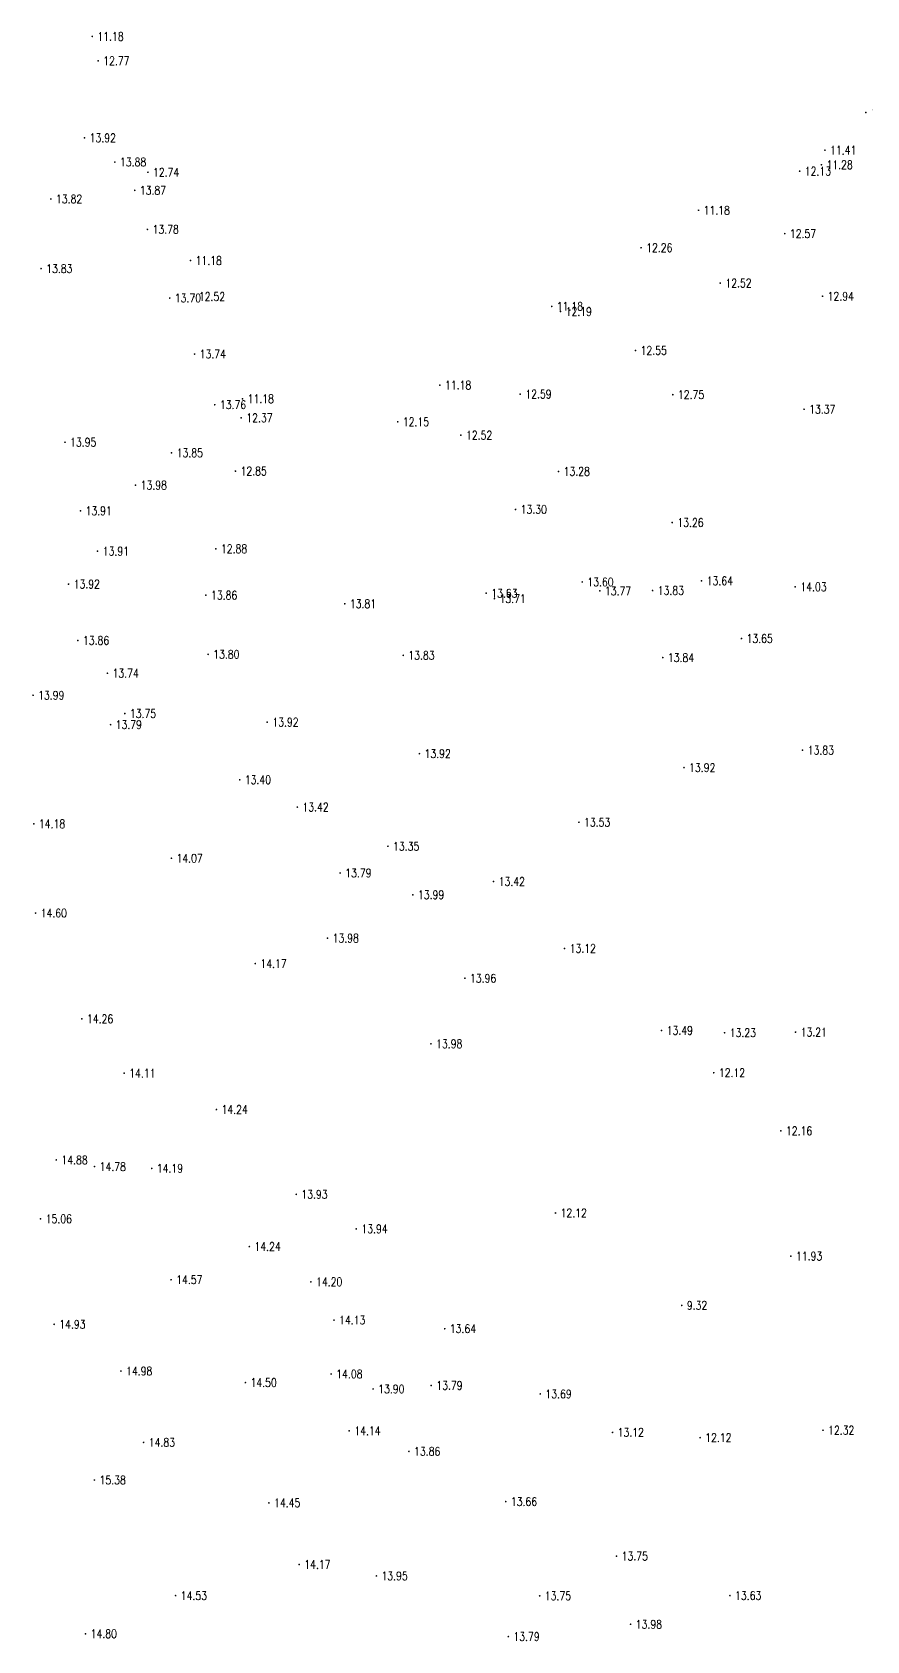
# Model space of a CAD drawing. Extents: x 476861 to 479475, y 2367369 to 2370541.
# Drawn here: x 477831.7 to 477929.7, y 2368841.5 to 2369030.4 of the extents above; entities that cross this region are included whole.
import ezdxf
from ezdxf.enums import TextEntityAlignment as Align

# ---------------------------------------------------------------- set-up
doc = ezdxf.new("R2010")
doc.units = 0
doc.header["$LTSCALE"] = 0.5
doc.layers.get('0').update_dxf_attribs({"linetype": 'CONTINUOUS'})
doc.layers.add('GCD', color=1, linetype='CONTINUOUS')
doc.styles.add('HZ', font='rs.shx', dxfattribs={"width": 0.8, "bigfont": 'hztxt.shx'})

# ---------------------------------------------------------------- blocks, each defined once
blk = doc.blocks.new('GC200')
at = {"linetype": 'Continuous', "const_width": 0.2, "flags": 128}
blk.add_lwpolyline([(-0.1, 0, 1), (0.1, 0, 1)], format="xyb", close=True, dxfattribs=at)

msp = doc.modelspace()

# ---------------------------------------------------------------- block references
at = {"layer": 'GCD', "linetype": 'Continuous'}
ref = msp.add_blockref('GC200', (477838.761, 2369029.945, 11.18), dxfattribs=dict(at, xscale=0.5, yscale=0.5, zscale=0.5))
ref.add_attrib('height', '11.18', dxfattribs={"linetype": 'Continuous', "height": 1, "style": 'HZ', "width": 0.8}).set_placement((477839.361, 2369029.945, 11.18), align=Align.MIDDLE_LEFT)
ref = msp.add_blockref('GC200', (477839.443, 2369027.078, 12.77), dxfattribs=dict(at, xscale=0.5, yscale=0.5, zscale=0.5))
ref.add_attrib('height', '12.77', dxfattribs={"linetype": 'Continuous', "height": 1, "style": 'HZ', "width": 0.8}).set_placement((477840.043, 2369027.078, 12.77), align=Align.MIDDLE_LEFT)
ref = msp.add_blockref('GC200', (477929.623, 2369021.018, 11.18), dxfattribs=dict(at, xscale=0.5, yscale=0.5, zscale=0.5))
ref.add_attrib('height', '11.18', dxfattribs={"linetype": 'Continuous', "height": 1, "style": 'HZ', "width": 0.8}).set_placement((477930.223, 2369021.018, 11.18), align=Align.MIDDLE_LEFT)
ref = msp.add_blockref('GC200', (477837.851, 2369018.032, 13.919), dxfattribs=dict(at, xscale=0.5, yscale=0.5, zscale=0.5))
ref.add_attrib('height', '13.92', dxfattribs={"linetype": 'Continuous', "height": 1, "style": 'HZ', "width": 0.8}).set_placement((477838.451, 2369018.032, 13.919), align=Align.MIDDLE_LEFT)
ref = msp.add_blockref('GC200', (477924.817, 2369016.587, 11.412), dxfattribs=dict(at, xscale=0.5, yscale=0.5, zscale=0.5))
ref.add_attrib('height', '11.41', dxfattribs={"linetype": 'Continuous', "height": 1, "style": 'HZ', "width": 0.8}).set_placement((477925.417, 2369016.587, 11.412), align=Align.MIDDLE_LEFT)
ref = msp.add_blockref('GC200', (477841.409, 2369015.195, 13.875), dxfattribs=dict(at, xscale=0.5, yscale=0.5, zscale=0.5))
ref.add_attrib('height', '13.88', dxfattribs={"linetype": 'Continuous', "height": 1, "style": 'HZ', "width": 0.8}).set_placement((477842.009, 2369015.195, 13.875), align=Align.MIDDLE_LEFT)
ref = msp.add_blockref('GC200', (477845.294, 2369013.989, 12.74), dxfattribs=dict(at, xscale=0.5, yscale=0.5, zscale=0.5))
ref.add_attrib('height', '12.74', dxfattribs={"linetype": 'Continuous', "height": 1, "style": 'HZ', "width": 0.8}).set_placement((477845.894, 2369013.989, 12.74), align=Align.MIDDLE_LEFT)
ref = msp.add_blockref('GC200', (477921.844, 2369014.124, 12.127), dxfattribs=dict(at, xscale=0.5, yscale=0.5, zscale=0.5))
ref.add_attrib('height', '12.13', dxfattribs={"linetype": 'Continuous', "height": 1, "style": 'HZ', "width": 0.8}).set_placement((477922.444, 2369014.124, 12.127), align=Align.MIDDLE_LEFT)
ref = msp.add_blockref('GC200', (477924.398, 2369014.876, 11.279), dxfattribs=dict(at, xscale=0.5, yscale=0.5, zscale=0.5))
ref.add_attrib('height', '11.28', dxfattribs={"linetype": 'Continuous', "height": 1, "style": 'HZ', "width": 0.8}).set_placement((477924.998, 2369014.876, 11.279), align=Align.MIDDLE_LEFT)
ref = msp.add_blockref('GC200', (477843.746, 2369011.873, 13.865), dxfattribs=dict(at, xscale=0.5, yscale=0.5, zscale=0.5))
ref.add_attrib('height', '13.87', dxfattribs={"linetype": 'Continuous', "height": 1, "style": 'HZ', "width": 0.8}).set_placement((477844.346, 2369011.873, 13.865), align=Align.MIDDLE_LEFT)
ref = msp.add_blockref('GC200', (477833.897, 2369010.853, 13.82), dxfattribs=dict(at, xscale=0.5, yscale=0.5, zscale=0.5))
ref.add_attrib('height', '13.82', dxfattribs={"linetype": 'Continuous', "height": 1, "style": 'HZ', "width": 0.8}).set_placement((477834.497, 2369010.853, 13.82), align=Align.MIDDLE_LEFT)
ref = msp.add_blockref('GC200', (477909.964, 2369009.526, 11.18), dxfattribs=dict(at, xscale=0.5, yscale=0.5, zscale=0.5))
ref.add_attrib('height', '11.18', dxfattribs={"linetype": 'Continuous', "height": 1, "style": 'HZ', "width": 0.8}).set_placement((477910.564, 2369009.526, 11.18), align=Align.MIDDLE_LEFT)
ref = msp.add_blockref('GC200', (477845.238, 2369007.286, 13.777), dxfattribs=dict(at, xscale=0.5, yscale=0.5, zscale=0.5))
ref.add_attrib('height', '13.78', dxfattribs={"linetype": 'Continuous', "height": 1, "style": 'HZ', "width": 0.8}).set_placement((477845.838, 2369007.286, 13.777), align=Align.MIDDLE_LEFT)
ref = msp.add_blockref('GC200', (477920.095, 2369006.786, 12.57), dxfattribs=dict(at, xscale=0.5, yscale=0.5, zscale=0.5))
ref.add_attrib('height', '12.57', dxfattribs={"linetype": 'Continuous', "height": 1, "style": 'HZ', "width": 0.8}).set_placement((477920.695, 2369006.786, 12.57), align=Align.MIDDLE_LEFT)
ref = msp.add_blockref('GC200', (477903.215, 2369005.127, 12.255), dxfattribs=dict(at, xscale=0.5, yscale=0.5, zscale=0.5))
ref.add_attrib('height', '12.26', dxfattribs={"linetype": 'Continuous', "height": 1, "style": 'HZ', "width": 0.8}).set_placement((477903.815, 2369005.127, 12.255), align=Align.MIDDLE_LEFT)
ref = msp.add_blockref('GC200', (477832.748, 2369002.677, 13.827), dxfattribs=dict(at, xscale=0.5, yscale=0.5, zscale=0.5))
ref.add_attrib('height', '13.83', dxfattribs={"linetype": 'Continuous', "height": 1, "style": 'HZ', "width": 0.8}).set_placement((477833.348, 2369002.677, 13.827), align=Align.MIDDLE_LEFT)
ref = msp.add_blockref('GC200', (477850.294, 2369003.624, 11.18), dxfattribs=dict(at, xscale=0.5, yscale=0.5, zscale=0.5))
ref.add_attrib('height', '11.18', dxfattribs={"linetype": 'Continuous', "height": 1, "style": 'HZ', "width": 0.8}).set_placement((477850.894, 2369003.624, 11.18), align=Align.MIDDLE_LEFT)
ref = msp.add_blockref('GC200', (477912.52, 2369000.977, 12.516), dxfattribs=dict(at, xscale=0.5, yscale=0.5, zscale=0.5))
ref.add_attrib('height', '12.52', dxfattribs={"linetype": 'Continuous', "height": 1, "style": 'HZ', "width": 0.8}).set_placement((477913.12, 2369000.977, 12.516), align=Align.MIDDLE_LEFT)
ref = msp.add_blockref('GC200', (477847.853, 2368999.227, 13.703), dxfattribs=dict(at, xscale=0.5, yscale=0.5, zscale=0.5))
ref.add_attrib('height', '13.70', dxfattribs={"linetype": 'Continuous', "height": 1, "style": 'HZ', "width": 0.8}).set_placement((477848.453, 2368999.227, 13.703), align=Align.MIDDLE_LEFT)
ref = msp.add_blockref('GC200', (477850.673, 2368999.402, 12.52), dxfattribs=dict(at, xscale=0.5, yscale=0.5, zscale=0.5))
ref.add_attrib('height', '12.52', dxfattribs={"linetype": 'Continuous', "height": 1, "style": 'HZ', "width": 0.8}).set_placement((477851.273, 2368999.402, 12.52), align=Align.MIDDLE_LEFT)
ref = msp.add_blockref('GC200', (477924.531, 2368999.43, 12.939), dxfattribs=dict(at, xscale=0.5, yscale=0.5, zscale=0.5))
ref.add_attrib('height', '12.94', dxfattribs={"linetype": 'Continuous', "height": 1, "style": 'HZ', "width": 0.8}).set_placement((477925.131, 2368999.43, 12.939), align=Align.MIDDLE_LEFT)
ref = msp.add_blockref('GC200', (477892.72, 2368998.248, 11.18), dxfattribs=dict(at, xscale=0.5, yscale=0.5, zscale=0.5))
ref.add_attrib('height', '11.18', dxfattribs={"linetype": 'Continuous', "height": 1, "style": 'HZ', "width": 0.8}).set_placement((477893.32, 2368998.248, 11.18), align=Align.MIDDLE_LEFT)
ref = msp.add_blockref('GC200', (477893.762, 2368997.639, 12.192), dxfattribs=dict(at, xscale=0.5, yscale=0.5, zscale=0.5))
ref.add_attrib('height', '12.19', dxfattribs={"linetype": 'Continuous', "height": 1, "style": 'HZ', "width": 0.8}).set_placement((477894.362, 2368997.639, 12.192), align=Align.MIDDLE_LEFT)
ref = msp.add_blockref('GC200', (477902.558, 2368993.067, 12.55), dxfattribs=dict(at, xscale=0.5, yscale=0.5, zscale=0.5))
ref.add_attrib('height', '12.55', dxfattribs={"linetype": 'Continuous', "height": 1, "style": 'HZ', "width": 0.8}).set_placement((477903.158, 2368993.067, 12.55), align=Align.MIDDLE_LEFT)
ref = msp.add_blockref('GC200', (477850.773, 2368992.649, 13.736), dxfattribs=dict(at, xscale=0.5, yscale=0.5, zscale=0.5))
ref.add_attrib('height', '13.74', dxfattribs={"linetype": 'Continuous', "height": 1, "style": 'HZ', "width": 0.8}).set_placement((477851.373, 2368992.649, 13.736), align=Align.MIDDLE_LEFT)
ref = msp.add_blockref('GC200', (477856.406, 2368987.395, 11.18), dxfattribs=dict(at, xscale=0.5, yscale=0.5, zscale=0.5))
ref.add_attrib('height', '11.18', dxfattribs={"linetype": 'Continuous', "height": 1, "style": 'HZ', "width": 0.8}).set_placement((477857.006, 2368987.395, 11.18), align=Align.MIDDLE_LEFT)
ref = msp.add_blockref('GC200', (477879.582, 2368988.997, 11.18), dxfattribs=dict(at, xscale=0.5, yscale=0.5, zscale=0.5))
ref.add_attrib('height', '11.18', dxfattribs={"linetype": 'Continuous', "height": 1, "style": 'HZ', "width": 0.8}).set_placement((477880.182, 2368988.997, 11.18), align=Align.MIDDLE_LEFT)
ref = msp.add_blockref('GC200', (477889.023, 2368987.942, 12.59), dxfattribs=dict(at, xscale=0.5, yscale=0.5, zscale=0.5))
ref.add_attrib('height', '12.59', dxfattribs={"linetype": 'Continuous', "height": 1, "style": 'HZ', "width": 0.8}).set_placement((477889.623, 2368987.942, 12.59), align=Align.MIDDLE_LEFT)
ref = msp.add_blockref('GC200', (477906.948, 2368987.878, 12.749), dxfattribs=dict(at, xscale=0.5, yscale=0.5, zscale=0.5))
ref.add_attrib('height', '12.75', dxfattribs={"linetype": 'Continuous', "height": 1, "style": 'HZ', "width": 0.8}).set_placement((477907.548, 2368987.878, 12.749), align=Align.MIDDLE_LEFT)
ref = msp.add_blockref('GC200', (477853.146, 2368986.697, 13.755), dxfattribs=dict(at, xscale=0.5, yscale=0.5, zscale=0.5))
ref.add_attrib('height', '13.76', dxfattribs={"linetype": 'Continuous', "height": 1, "style": 'HZ', "width": 0.8}).set_placement((477853.746, 2368986.697, 13.755), align=Align.MIDDLE_LEFT)
ref = msp.add_blockref('GC200', (477922.359, 2368986.161, 13.37), dxfattribs=dict(at, xscale=0.5, yscale=0.5, zscale=0.5))
ref.add_attrib('height', '13.37', dxfattribs={"linetype": 'Continuous', "height": 1, "style": 'HZ', "width": 0.8}).set_placement((477922.959, 2368986.161, 13.37), align=Align.MIDDLE_LEFT)
ref = msp.add_blockref('GC200', (477856.252, 2368985.152, 12.37), dxfattribs=dict(at, xscale=0.5, yscale=0.5, zscale=0.5))
ref.add_attrib('height', '12.37', dxfattribs={"linetype": 'Continuous', "height": 1, "style": 'HZ', "width": 0.8}).set_placement((477856.852, 2368985.152, 12.37), align=Align.MIDDLE_LEFT)
ref = msp.add_blockref('GC200', (477874.632, 2368984.688, 12.152), dxfattribs=dict(at, xscale=0.5, yscale=0.5, zscale=0.5))
ref.add_attrib('height', '12.15', dxfattribs={"linetype": 'Continuous', "height": 1, "style": 'HZ', "width": 0.8}).set_placement((477875.232, 2368984.688, 12.152), align=Align.MIDDLE_LEFT)
ref = msp.add_blockref('GC200', (477835.555, 2368982.293, 13.95), dxfattribs=dict(at, xscale=0.5, yscale=0.5, zscale=0.5))
ref.add_attrib('height', '13.95', dxfattribs={"linetype": 'Continuous', "height": 1, "style": 'HZ', "width": 0.8}).set_placement((477836.155, 2368982.293, 13.95), align=Align.MIDDLE_LEFT)
ref = msp.add_blockref('GC200', (477882.056, 2368983.115, 12.516), dxfattribs=dict(at, xscale=0.5, yscale=0.5, zscale=0.5))
ref.add_attrib('height', '12.52', dxfattribs={"linetype": 'Continuous', "height": 1, "style": 'HZ', "width": 0.8}).set_placement((477882.656, 2368983.115, 12.516), align=Align.MIDDLE_LEFT)
ref = msp.add_blockref('GC200', (477848.073, 2368981.045, 13.848), dxfattribs=dict(at, xscale=0.5, yscale=0.5, zscale=0.5))
ref.add_attrib('height', '13.85', dxfattribs={"linetype": 'Continuous', "height": 1, "style": 'HZ', "width": 0.8}).set_placement((477848.673, 2368981.045, 13.848), align=Align.MIDDLE_LEFT)
ref = msp.add_blockref('GC200', (477855.574, 2368978.904, 12.85), dxfattribs=dict(at, xscale=0.5, yscale=0.5, zscale=0.5))
ref.add_attrib('height', '12.85', dxfattribs={"linetype": 'Continuous', "height": 1, "style": 'HZ', "width": 0.8}).set_placement((477856.174, 2368978.904, 12.85), align=Align.MIDDLE_LEFT)
ref = msp.add_blockref('GC200', (477893.518, 2368978.865, 13.279), dxfattribs=dict(at, xscale=0.5, yscale=0.5, zscale=0.5))
ref.add_attrib('height', '13.28', dxfattribs={"linetype": 'Continuous', "height": 1, "style": 'HZ', "width": 0.8}).set_placement((477894.118, 2368978.865, 13.279), align=Align.MIDDLE_LEFT)
ref = msp.add_blockref('GC200', (477843.84, 2368977.251, 13.975), dxfattribs=dict(at, xscale=0.5, yscale=0.5, zscale=0.5))
ref.add_attrib('height', '13.98', dxfattribs={"linetype": 'Continuous', "height": 1, "style": 'HZ', "width": 0.8}).set_placement((477844.44, 2368977.251, 13.975), align=Align.MIDDLE_LEFT)
ref = msp.add_blockref('GC200', (477837.368, 2368974.236, 13.91), dxfattribs=dict(at, xscale=0.5, yscale=0.5, zscale=0.5))
ref.add_attrib('height', '13.91', dxfattribs={"linetype": 'Continuous', "height": 1, "style": 'HZ', "width": 0.8}).set_placement((477837.968, 2368974.236, 13.91), align=Align.MIDDLE_LEFT)
ref = msp.add_blockref('GC200', (477888.474, 2368974.403, 13.295), dxfattribs=dict(at, xscale=0.5, yscale=0.5, zscale=0.5))
ref.add_attrib('height', '13.30', dxfattribs={"linetype": 'Continuous', "height": 1, "style": 'HZ', "width": 0.8}).set_placement((477889.074, 2368974.403, 13.295), align=Align.MIDDLE_LEFT)
ref = msp.add_blockref('GC200', (477906.878, 2368972.858, 13.261), dxfattribs=dict(at, xscale=0.5, yscale=0.5, zscale=0.5))
ref.add_attrib('height', '13.26', dxfattribs={"linetype": 'Continuous', "height": 1, "style": 'HZ', "width": 0.8}).set_placement((477907.478, 2368972.858, 13.261), align=Align.MIDDLE_LEFT)
ref = msp.add_blockref('GC200', (477839.384, 2368969.501, 13.906), dxfattribs=dict(at, xscale=0.5, yscale=0.5, zscale=0.5))
ref.add_attrib('height', '13.91', dxfattribs={"linetype": 'Continuous', "height": 1, "style": 'HZ', "width": 0.8}).set_placement((477839.984, 2368969.501, 13.906), align=Align.MIDDLE_LEFT)
ref = msp.add_blockref('GC200', (477853.269, 2368969.772, 12.88), dxfattribs=dict(at, xscale=0.5, yscale=0.5, zscale=0.5))
ref.add_attrib('height', '12.88', dxfattribs={"linetype": 'Continuous', "height": 1, "style": 'HZ', "width": 0.8}).set_placement((477853.869, 2368969.772, 12.88), align=Align.MIDDLE_LEFT)
ref = msp.add_blockref('GC200', (477835.975, 2368965.632, 13.921), dxfattribs=dict(at, xscale=0.5, yscale=0.5, zscale=0.5))
ref.add_attrib('height', '13.92', dxfattribs={"linetype": 'Continuous', "height": 1, "style": 'HZ', "width": 0.8}).set_placement((477836.575, 2368965.632, 13.921), align=Align.MIDDLE_LEFT)
ref = msp.add_blockref('GC200', (477885.02, 2368964.555, 13.628), dxfattribs=dict(at, xscale=0.5, yscale=0.5, zscale=0.5))
ref.add_attrib('height', '13.63', dxfattribs={"linetype": 'Continuous', "height": 1, "style": 'HZ', "width": 0.8}).set_placement((477885.62, 2368964.555, 13.628), align=Align.MIDDLE_LEFT)
ref = msp.add_blockref('GC200', (477896.306, 2368965.881, 13.604), dxfattribs=dict(at, xscale=0.5, yscale=0.5, zscale=0.5))
ref.add_attrib('height', '13.60', dxfattribs={"linetype": 'Continuous', "height": 1, "style": 'HZ', "width": 0.8}).set_placement((477896.906, 2368965.881, 13.604), align=Align.MIDDLE_LEFT)
ref = msp.add_blockref('GC200', (477898.369, 2368964.83, 13.773), dxfattribs=dict(at, xscale=0.5, yscale=0.5, zscale=0.5))
ref.add_attrib('height', '13.77', dxfattribs={"linetype": 'Continuous', "height": 1, "style": 'HZ', "width": 0.8}).set_placement((477898.969, 2368964.83, 13.773), align=Align.MIDDLE_LEFT)
ref = msp.add_blockref('GC200', (477904.572, 2368964.877, 13.828), dxfattribs=dict(at, xscale=0.5, yscale=0.5, zscale=0.5))
ref.add_attrib('height', '13.83', dxfattribs={"linetype": 'Continuous', "height": 1, "style": 'HZ', "width": 0.8}).set_placement((477905.172, 2368964.877, 13.828), align=Align.MIDDLE_LEFT)
ref = msp.add_blockref('GC200', (477910.325, 2368966.011, 13.643), dxfattribs=dict(at, xscale=0.5, yscale=0.5, zscale=0.5))
ref.add_attrib('height', '13.64', dxfattribs={"linetype": 'Continuous', "height": 1, "style": 'HZ', "width": 0.8}).set_placement((477910.925, 2368966.011, 13.643), align=Align.MIDDLE_LEFT)
ref = msp.add_blockref('GC200', (477921.326, 2368965.309, 14.025), dxfattribs=dict(at, xscale=0.5, yscale=0.5, zscale=0.5))
ref.add_attrib('height', '14.03', dxfattribs={"linetype": 'Continuous', "height": 1, "style": 'HZ', "width": 0.8}).set_placement((477921.926, 2368965.309, 14.025), align=Align.MIDDLE_LEFT)
ref = msp.add_blockref('GC200', (477852.103, 2368964.327, 13.86), dxfattribs=dict(at, xscale=0.5, yscale=0.5, zscale=0.5))
ref.add_attrib('height', '13.86', dxfattribs={"linetype": 'Continuous', "height": 1, "style": 'HZ', "width": 0.8}).set_placement((477852.703, 2368964.327, 13.86), align=Align.MIDDLE_LEFT)
ref = msp.add_blockref('GC200', (477868.412, 2368963.322, 13.809), dxfattribs=dict(at, xscale=0.5, yscale=0.5, zscale=0.5))
ref.add_attrib('height', '13.81', dxfattribs={"linetype": 'Continuous', "height": 1, "style": 'HZ', "width": 0.8}).set_placement((477869.012, 2368963.322, 13.809), align=Align.MIDDLE_LEFT)
ref = msp.add_blockref('GC200', (477885.988, 2368963.922, 13.711), dxfattribs=dict(at, xscale=0.5, yscale=0.5, zscale=0.5))
ref.add_attrib('height', '13.71', dxfattribs={"linetype": 'Continuous', "height": 1, "style": 'HZ', "width": 0.8}).set_placement((477886.588, 2368963.922, 13.711), align=Align.MIDDLE_LEFT)
ref = msp.add_blockref('GC200', (477837.062, 2368959.018, 13.862), dxfattribs=dict(at, xscale=0.5, yscale=0.5, zscale=0.5))
ref.add_attrib('height', '13.86', dxfattribs={"linetype": 'Continuous', "height": 1, "style": 'HZ', "width": 0.8}).set_placement((477837.662, 2368959.018, 13.862), align=Align.MIDDLE_LEFT)
ref = msp.add_blockref('GC200', (477915.006, 2368959.234, 13.647), dxfattribs=dict(at, xscale=0.5, yscale=0.5, zscale=0.5))
ref.add_attrib('height', '13.65', dxfattribs={"linetype": 'Continuous', "height": 1, "style": 'HZ', "width": 0.8}).set_placement((477915.606, 2368959.234, 13.647), align=Align.MIDDLE_LEFT)
ref = msp.add_blockref('GC200', (477852.365, 2368957.385, 13.803), dxfattribs=dict(at, xscale=0.5, yscale=0.5, zscale=0.5))
ref.add_attrib('height', '13.80', dxfattribs={"linetype": 'Continuous', "height": 1, "style": 'HZ', "width": 0.8}).set_placement((477852.965, 2368957.385, 13.803), align=Align.MIDDLE_LEFT)
ref = msp.add_blockref('GC200', (477875.28, 2368957.266, 13.827), dxfattribs=dict(at, xscale=0.5, yscale=0.5, zscale=0.5))
ref.add_attrib('height', '13.83', dxfattribs={"linetype": 'Continuous', "height": 1, "style": 'HZ', "width": 0.8}).set_placement((477875.88, 2368957.266, 13.827), align=Align.MIDDLE_LEFT)
ref = msp.add_blockref('GC200', (477905.768, 2368957, 13.839), dxfattribs=dict(at, xscale=0.5, yscale=0.5, zscale=0.5))
ref.add_attrib('height', '13.84', dxfattribs={"linetype": 'Continuous', "height": 1, "style": 'HZ', "width": 0.8}).set_placement((477906.368, 2368957, 13.839), align=Align.MIDDLE_LEFT)
ref = msp.add_blockref('GC200', (477840.536, 2368955.163, 13.742), dxfattribs=dict(at, xscale=0.5, yscale=0.5, zscale=0.5))
ref.add_attrib('height', '13.74', dxfattribs={"linetype": 'Continuous', "height": 1, "style": 'HZ', "width": 0.8}).set_placement((477841.136, 2368955.163, 13.742), align=Align.MIDDLE_LEFT)
ref = msp.add_blockref('GC200', (477831.799, 2368952.576, 13.991), dxfattribs=dict(at, xscale=0.5, yscale=0.5, zscale=0.5))
ref.add_attrib('height', '13.99', dxfattribs={"linetype": 'Continuous', "height": 1, "style": 'HZ', "width": 0.8}).set_placement((477832.399, 2368952.576, 13.991), align=Align.MIDDLE_LEFT)
ref = msp.add_blockref('GC200', (477842.576, 2368950.427, 13.753), dxfattribs=dict(at, xscale=0.5, yscale=0.5, zscale=0.5))
ref.add_attrib('height', '13.75', dxfattribs={"linetype": 'Continuous', "height": 1, "style": 'HZ', "width": 0.8}).set_placement((477843.176, 2368950.427, 13.753), align=Align.MIDDLE_LEFT)
ref = msp.add_blockref('GC200', (477840.909, 2368949.126, 13.787), dxfattribs=dict(at, xscale=0.5, yscale=0.5, zscale=0.5))
ref.add_attrib('height', '13.79', dxfattribs={"linetype": 'Continuous', "height": 1, "style": 'HZ', "width": 0.8}).set_placement((477841.509, 2368949.126, 13.787), align=Align.MIDDLE_LEFT)
ref = msp.add_blockref('GC200', (477859.31, 2368949.417, 13.92), dxfattribs=dict(at, xscale=0.5, yscale=0.5, zscale=0.5))
ref.add_attrib('height', '13.92', dxfattribs={"linetype": 'Continuous', "height": 1, "style": 'HZ', "width": 0.8}).set_placement((477859.91, 2368949.417, 13.92), align=Align.MIDDLE_LEFT)
ref = msp.add_blockref('GC200', (477877.187, 2368945.72, 13.92), dxfattribs=dict(at, xscale=0.5, yscale=0.5, zscale=0.5))
ref.add_attrib('height', '13.92', dxfattribs={"linetype": 'Continuous', "height": 1, "style": 'HZ', "width": 0.8}).set_placement((477877.787, 2368945.72, 13.92), align=Align.MIDDLE_LEFT)
ref = msp.add_blockref('GC200', (477922.188, 2368946.128, 13.834), dxfattribs=dict(at, xscale=0.5, yscale=0.5, zscale=0.5))
ref.add_attrib('height', '13.83', dxfattribs={"linetype": 'Continuous', "height": 1, "style": 'HZ', "width": 0.8}).set_placement((477922.788, 2368946.128, 13.834), align=Align.MIDDLE_LEFT)
ref = msp.add_blockref('GC200', (477908.259, 2368944.082, 13.92), dxfattribs=dict(at, xscale=0.5, yscale=0.5, zscale=0.5))
ref.add_attrib('height', '13.92', dxfattribs={"linetype": 'Continuous', "height": 1, "style": 'HZ', "width": 0.8}).set_placement((477908.859, 2368944.082, 13.92), align=Align.MIDDLE_LEFT)
ref = msp.add_blockref('GC200', (477856.074, 2368942.65, 13.397), dxfattribs=dict(at, xscale=0.5, yscale=0.5, zscale=0.5))
ref.add_attrib('height', '13.40', dxfattribs={"linetype": 'Continuous', "height": 1, "style": 'HZ', "width": 0.8}).set_placement((477856.674, 2368942.65, 13.397), align=Align.MIDDLE_LEFT)
ref = msp.add_blockref('GC200', (477862.842, 2368939.447, 13.417), dxfattribs=dict(at, xscale=0.5, yscale=0.5, zscale=0.5))
ref.add_attrib('height', '13.42', dxfattribs={"linetype": 'Continuous', "height": 1, "style": 'HZ', "width": 0.8}).set_placement((477863.442, 2368939.447, 13.417), align=Align.MIDDLE_LEFT)
ref = msp.add_blockref('GC200', (477831.89, 2368937.477, 14.184), dxfattribs=dict(at, xscale=0.5, yscale=0.5, zscale=0.5))
ref.add_attrib('height', '14.18', dxfattribs={"linetype": 'Continuous', "height": 1, "style": 'HZ', "width": 0.8}).set_placement((477832.49, 2368937.477, 14.184), align=Align.MIDDLE_LEFT)
ref = msp.add_blockref('GC200', (477895.919, 2368937.661, 13.531), dxfattribs=dict(at, xscale=0.5, yscale=0.5, zscale=0.5))
ref.add_attrib('height', '13.53', dxfattribs={"linetype": 'Continuous', "height": 1, "style": 'HZ', "width": 0.8}).set_placement((477896.519, 2368937.661, 13.531), align=Align.MIDDLE_LEFT)
ref = msp.add_blockref('GC200', (477873.488, 2368934.84, 13.349), dxfattribs=dict(at, xscale=0.5, yscale=0.5, zscale=0.5))
ref.add_attrib('height', '13.35', dxfattribs={"linetype": 'Continuous', "height": 1, "style": 'HZ', "width": 0.8}).set_placement((477874.088, 2368934.84, 13.349), align=Align.MIDDLE_LEFT)
ref = msp.add_blockref('GC200', (477848.05, 2368933.433, 14.07), dxfattribs=dict(at, xscale=0.5, yscale=0.5, zscale=0.5))
ref.add_attrib('height', '14.07', dxfattribs={"linetype": 'Continuous', "height": 1, "style": 'HZ', "width": 0.8}).set_placement((477848.65, 2368933.433, 14.07), align=Align.MIDDLE_LEFT)
ref = msp.add_blockref('GC200', (477867.868, 2368931.706, 13.794), dxfattribs=dict(at, xscale=0.5, yscale=0.5, zscale=0.5))
ref.add_attrib('height', '13.79', dxfattribs={"linetype": 'Continuous', "height": 1, "style": 'HZ', "width": 0.8}).set_placement((477868.468, 2368931.706, 13.794), align=Align.MIDDLE_LEFT)
ref = msp.add_blockref('GC200', (477885.891, 2368930.701, 13.419), dxfattribs=dict(at, xscale=0.5, yscale=0.5, zscale=0.5))
ref.add_attrib('height', '13.42', dxfattribs={"linetype": 'Continuous', "height": 1, "style": 'HZ', "width": 0.8}).set_placement((477886.491, 2368930.701, 13.419), align=Align.MIDDLE_LEFT)
ref = msp.add_blockref('GC200', (477876.409, 2368929.152, 13.986), dxfattribs=dict(at, xscale=0.5, yscale=0.5, zscale=0.5))
ref.add_attrib('height', '13.99', dxfattribs={"linetype": 'Continuous', "height": 1, "style": 'HZ', "width": 0.8}).set_placement((477877.009, 2368929.152, 13.986), align=Align.MIDDLE_LEFT)
ref = msp.add_blockref('GC200', (477832.1, 2368927.002, 14.599), dxfattribs=dict(at, xscale=0.5, yscale=0.5, zscale=0.5))
ref.add_attrib('height', '14.60', dxfattribs={"linetype": 'Continuous', "height": 1, "style": 'HZ', "width": 0.8}).set_placement((477832.7, 2368927.002, 14.599), align=Align.MIDDLE_LEFT)
ref = msp.add_blockref('GC200', (477866.386, 2368924.054, 13.98), dxfattribs=dict(at, xscale=0.5, yscale=0.5, zscale=0.5))
ref.add_attrib('height', '13.98', dxfattribs={"linetype": 'Continuous', "height": 1, "style": 'HZ', "width": 0.8}).set_placement((477866.986, 2368924.054, 13.98), align=Align.MIDDLE_LEFT)
ref = msp.add_blockref('GC200', (477894.23, 2368922.845, 13.115), dxfattribs=dict(at, xscale=0.5, yscale=0.5, zscale=0.5))
ref.add_attrib('height', '13.12', dxfattribs={"linetype": 'Continuous', "height": 1, "style": 'HZ', "width": 0.8}).set_placement((477894.83, 2368922.845, 13.115), align=Align.MIDDLE_LEFT)
ref = msp.add_blockref('GC200', (477857.908, 2368921.068, 14.171), dxfattribs=dict(at, xscale=0.5, yscale=0.5, zscale=0.5))
ref.add_attrib('height', '14.17', dxfattribs={"linetype": 'Continuous', "height": 1, "style": 'HZ', "width": 0.8}).set_placement((477858.508, 2368921.068, 14.171), align=Align.MIDDLE_LEFT)
ref = msp.add_blockref('GC200', (477882.523, 2368919.344, 13.96), dxfattribs=dict(at, xscale=0.5, yscale=0.5, zscale=0.5))
ref.add_attrib('height', '13.96', dxfattribs={"linetype": 'Continuous', "height": 1, "style": 'HZ', "width": 0.8}).set_placement((477883.123, 2368919.344, 13.96), align=Align.MIDDLE_LEFT)
ref = msp.add_blockref('GC200', (477837.537, 2368914.577, 14.255), dxfattribs=dict(at, xscale=0.5, yscale=0.5, zscale=0.5))
ref.add_attrib('height', '14.26', dxfattribs={"linetype": 'Continuous', "height": 1, "style": 'HZ', "width": 0.8}).set_placement((477838.137, 2368914.577, 14.255), align=Align.MIDDLE_LEFT)
ref = msp.add_blockref('GC200', (477905.625, 2368913.214, 13.486), dxfattribs=dict(at, xscale=0.5, yscale=0.5, zscale=0.5))
ref.add_attrib('height', '13.49', dxfattribs={"linetype": 'Continuous', "height": 1, "style": 'HZ', "width": 0.8}).set_placement((477906.225, 2368913.214, 13.486), align=Align.MIDDLE_LEFT)
ref = msp.add_blockref('GC200', (477913.029, 2368912.949, 13.227), dxfattribs=dict(at, xscale=0.5, yscale=0.5, zscale=0.5))
ref.add_attrib('height', '13.23', dxfattribs={"linetype": 'Continuous', "height": 1, "style": 'HZ', "width": 0.8}).set_placement((477913.629, 2368912.949, 13.227), align=Align.MIDDLE_LEFT)
ref = msp.add_blockref('GC200', (477921.362, 2368913.024, 13.212), dxfattribs=dict(at, xscale=0.5, yscale=0.5, zscale=0.5))
ref.add_attrib('height', '13.21', dxfattribs={"linetype": 'Continuous', "height": 1, "style": 'HZ', "width": 0.8}).set_placement((477921.962, 2368913.024, 13.212), align=Align.MIDDLE_LEFT)
ref = msp.add_blockref('GC200', (477878.54, 2368911.646, 13.977), dxfattribs=dict(at, xscale=0.5, yscale=0.5, zscale=0.5))
ref.add_attrib('height', '13.98', dxfattribs={"linetype": 'Continuous', "height": 1, "style": 'HZ', "width": 0.8}).set_placement((477879.14, 2368911.646, 13.977), align=Align.MIDDLE_LEFT)
ref = msp.add_blockref('GC200', (477842.5, 2368908.191, 14.107), dxfattribs=dict(at, xscale=0.5, yscale=0.5, zscale=0.5))
ref.add_attrib('height', '14.11', dxfattribs={"linetype": 'Continuous', "height": 1, "style": 'HZ', "width": 0.8}).set_placement((477843.1, 2368908.191, 14.107), align=Align.MIDDLE_LEFT)
ref = msp.add_blockref('GC200', (477911.751, 2368908.253, 12.124), dxfattribs=dict(at, xscale=0.5, yscale=0.5, zscale=0.5))
ref.add_attrib('height', '12.12', dxfattribs={"linetype": 'Continuous', "height": 1, "style": 'HZ', "width": 0.8}).set_placement((477912.351, 2368908.253, 12.124), align=Align.MIDDLE_LEFT)
ref = msp.add_blockref('GC200', (477853.338, 2368903.927, 14.239), dxfattribs=dict(at, xscale=0.5, yscale=0.5, zscale=0.5))
ref.add_attrib('height', '14.24', dxfattribs={"linetype": 'Continuous', "height": 1, "style": 'HZ', "width": 0.8}).set_placement((477853.938, 2368903.927, 14.239), align=Align.MIDDLE_LEFT)
ref = msp.add_blockref('GC200', (477919.631, 2368901.424, 12.161), dxfattribs=dict(at, xscale=0.5, yscale=0.5, zscale=0.5))
ref.add_attrib('height', '12.16', dxfattribs={"linetype": 'Continuous', "height": 1, "style": 'HZ', "width": 0.8}).set_placement((477920.231, 2368901.424, 12.161), align=Align.MIDDLE_LEFT)
ref = msp.add_blockref('GC200', (477834.536, 2368898.009, 14.884), dxfattribs=dict(at, xscale=0.5, yscale=0.5, zscale=0.5))
ref.add_attrib('height', '14.88', dxfattribs={"linetype": 'Continuous', "height": 1, "style": 'HZ', "width": 0.8}).set_placement((477835.136, 2368898.009, 14.884), align=Align.MIDDLE_LEFT)
ref = msp.add_blockref('GC200', (477839.022, 2368897.227, 14.784), dxfattribs=dict(at, xscale=0.5, yscale=0.5, zscale=0.5))
ref.add_attrib('height', '14.78', dxfattribs={"linetype": 'Continuous', "height": 1, "style": 'HZ', "width": 0.8}).set_placement((477839.622, 2368897.227, 14.784), align=Align.MIDDLE_LEFT)
ref = msp.add_blockref('GC200', (477845.738, 2368897.024, 14.185), dxfattribs=dict(at, xscale=0.5, yscale=0.5, zscale=0.5))
ref.add_attrib('height', '14.19', dxfattribs={"linetype": 'Continuous', "height": 1, "style": 'HZ', "width": 0.8}).set_placement((477846.338, 2368897.024, 14.185), align=Align.MIDDLE_LEFT)
ref = msp.add_blockref('GC200', (477862.715, 2368893.972, 13.932), dxfattribs=dict(at, xscale=0.5, yscale=0.5, zscale=0.5))
ref.add_attrib('height', '13.93', dxfattribs={"linetype": 'Continuous', "height": 1, "style": 'HZ', "width": 0.8}).set_placement((477863.315, 2368893.972, 13.932), align=Align.MIDDLE_LEFT)
ref = msp.add_blockref('GC200', (477832.686, 2368891.096, 15.055), dxfattribs=dict(at, xscale=0.5, yscale=0.5, zscale=0.5))
ref.add_attrib('height', '15.06', dxfattribs={"linetype": 'Continuous', "height": 1, "style": 'HZ', "width": 0.8}).set_placement((477833.286, 2368891.096, 15.055), align=Align.MIDDLE_LEFT)
ref = msp.add_blockref('GC200', (477893.165, 2368891.779, 12.124), dxfattribs=dict(at, xscale=0.5, yscale=0.5, zscale=0.5))
ref.add_attrib('height', '12.12', dxfattribs={"linetype": 'Continuous', "height": 1, "style": 'HZ', "width": 0.8}).set_placement((477893.765, 2368891.779, 12.124), align=Align.MIDDLE_LEFT)
ref = msp.add_blockref('GC200', (477869.768, 2368889.915, 13.939), dxfattribs=dict(at, xscale=0.5, yscale=0.5, zscale=0.5))
ref.add_attrib('height', '13.94', dxfattribs={"linetype": 'Continuous', "height": 1, "style": 'HZ', "width": 0.8}).set_placement((477870.368, 2368889.915, 13.939), align=Align.MIDDLE_LEFT)
ref = msp.add_blockref('GC200', (477857.207, 2368887.837, 14.237), dxfattribs=dict(at, xscale=0.5, yscale=0.5, zscale=0.5))
ref.add_attrib('height', '14.24', dxfattribs={"linetype": 'Continuous', "height": 1, "style": 'HZ', "width": 0.8}).set_placement((477857.807, 2368887.837, 14.237), align=Align.MIDDLE_LEFT)
ref = msp.add_blockref('GC200', (477920.808, 2368886.716, 11.934), dxfattribs=dict(at, xscale=0.5, yscale=0.5, zscale=0.5))
ref.add_attrib('height', '11.93', dxfattribs={"linetype": 'Continuous', "height": 1, "style": 'HZ', "width": 0.8}).set_placement((477921.408, 2368886.716, 11.934), align=Align.MIDDLE_LEFT)
ref = msp.add_blockref('GC200', (477848.017, 2368883.946, 14.571), dxfattribs=dict(at, xscale=0.5, yscale=0.5, zscale=0.5))
ref.add_attrib('height', '14.57', dxfattribs={"linetype": 'Continuous', "height": 1, "style": 'HZ', "width": 0.8}).set_placement((477848.617, 2368883.946, 14.571), align=Align.MIDDLE_LEFT)
ref = msp.add_blockref('GC200', (477864.443, 2368883.696, 14.197), dxfattribs=dict(at, xscale=0.5, yscale=0.5, zscale=0.5))
ref.add_attrib('height', '14.20', dxfattribs={"linetype": 'Continuous', "height": 1, "style": 'HZ', "width": 0.8}).set_placement((477865.043, 2368883.696, 14.197), align=Align.MIDDLE_LEFT)
ref = msp.add_blockref('GC200', (477907.996, 2368880.929, 9.32), dxfattribs=dict(at, xscale=0.5, yscale=0.5, zscale=0.5))
ref.add_attrib('height', '9.32', dxfattribs={"linetype": 'Continuous', "height": 1, "style": 'HZ', "width": 0.8}).set_placement((477908.596, 2368880.929, 9.32), align=Align.MIDDLE_LEFT)
ref = msp.add_blockref('GC200', (477834.281, 2368878.707, 14.93), dxfattribs=dict(at, xscale=0.5, yscale=0.5, zscale=0.5))
ref.add_attrib('height', '14.93', dxfattribs={"linetype": 'Continuous', "height": 1, "style": 'HZ', "width": 0.8}).set_placement((477834.881, 2368878.707, 14.93), align=Align.MIDDLE_LEFT)
ref = msp.add_blockref('GC200', (477867.15, 2368879.21, 14.131), dxfattribs=dict(at, xscale=0.5, yscale=0.5, zscale=0.5))
ref.add_attrib('height', '14.13', dxfattribs={"linetype": 'Continuous', "height": 1, "style": 'HZ', "width": 0.8}).set_placement((477867.75, 2368879.21, 14.131), align=Align.MIDDLE_LEFT)
ref = msp.add_blockref('GC200', (477880.152, 2368878.196, 13.636), dxfattribs=dict(at, xscale=0.5, yscale=0.5, zscale=0.5))
ref.add_attrib('height', '13.64', dxfattribs={"linetype": 'Continuous', "height": 1, "style": 'HZ', "width": 0.8}).set_placement((477880.752, 2368878.196, 13.636), align=Align.MIDDLE_LEFT)
ref = msp.add_blockref('GC200', (477842.124, 2368873.219, 14.982), dxfattribs=dict(at, xscale=0.5, yscale=0.5, zscale=0.5))
ref.add_attrib('height', '14.98', dxfattribs={"linetype": 'Continuous', "height": 1, "style": 'HZ', "width": 0.8}).set_placement((477842.724, 2368873.219, 14.982), align=Align.MIDDLE_LEFT)
ref = msp.add_blockref('GC200', (477866.813, 2368872.875, 14.075), dxfattribs=dict(at, xscale=0.5, yscale=0.5, zscale=0.5))
ref.add_attrib('height', '14.08', dxfattribs={"linetype": 'Continuous', "height": 1, "style": 'HZ', "width": 0.8}).set_placement((477867.413, 2368872.875, 14.075), align=Align.MIDDLE_LEFT)
ref = msp.add_blockref('GC200', (477856.742, 2368871.865, 14.5), dxfattribs=dict(at, xscale=0.5, yscale=0.5, zscale=0.5))
ref.add_attrib('height', '14.50', dxfattribs={"linetype": 'Continuous', "height": 1, "style": 'HZ', "width": 0.8}).set_placement((477857.342, 2368871.865, 14.5), align=Align.MIDDLE_LEFT)
ref = msp.add_blockref('GC200', (477871.742, 2368871.114, 13.901), dxfattribs=dict(at, xscale=0.5, yscale=0.5, zscale=0.5))
ref.add_attrib('height', '13.90', dxfattribs={"linetype": 'Continuous', "height": 1, "style": 'HZ', "width": 0.8}).set_placement((477872.342, 2368871.114, 13.901), align=Align.MIDDLE_LEFT)
ref = msp.add_blockref('GC200', (477878.569, 2368871.531, 13.792), dxfattribs=dict(at, xscale=0.5, yscale=0.5, zscale=0.5))
ref.add_attrib('height', '13.79', dxfattribs={"linetype": 'Continuous', "height": 1, "style": 'HZ', "width": 0.8}).set_placement((477879.169, 2368871.531, 13.792), align=Align.MIDDLE_LEFT)
ref = msp.add_blockref('GC200', (477891.383, 2368870.528, 13.691), dxfattribs=dict(at, xscale=0.5, yscale=0.5, zscale=0.5))
ref.add_attrib('height', '13.69', dxfattribs={"linetype": 'Continuous', "height": 1, "style": 'HZ', "width": 0.8}).set_placement((477891.983, 2368870.528, 13.691), align=Align.MIDDLE_LEFT)
ref = msp.add_blockref('GC200', (477844.793, 2368864.841, 14.825), dxfattribs=dict(at, xscale=0.5, yscale=0.5, zscale=0.5))
ref.add_attrib('height', '14.83', dxfattribs={"linetype": 'Continuous', "height": 1, "style": 'HZ', "width": 0.8}).set_placement((477845.393, 2368864.841, 14.825), align=Align.MIDDLE_LEFT)
ref = msp.add_blockref('GC200', (477868.939, 2368866.197, 14.137), dxfattribs=dict(at, xscale=0.5, yscale=0.5, zscale=0.5))
ref.add_attrib('height', '14.14', dxfattribs={"linetype": 'Continuous', "height": 1, "style": 'HZ', "width": 0.8}).set_placement((477869.539, 2368866.197, 14.137), align=Align.MIDDLE_LEFT)
ref = msp.add_blockref('GC200', (477899.866, 2368866.017, 13.12), dxfattribs=dict(at, xscale=0.5, yscale=0.5, zscale=0.5))
ref.add_attrib('height', '13.12', dxfattribs={"linetype": 'Continuous', "height": 1, "style": 'HZ', "width": 0.8}).set_placement((477900.466, 2368866.017, 13.12), align=Align.MIDDLE_LEFT)
ref = msp.add_blockref('GC200', (477910.149, 2368865.396, 12.124), dxfattribs=dict(at, xscale=0.5, yscale=0.5, zscale=0.5))
ref.add_attrib('height', '12.12', dxfattribs={"linetype": 'Continuous', "height": 1, "style": 'HZ', "width": 0.8}).set_placement((477910.749, 2368865.396, 12.124), align=Align.MIDDLE_LEFT)
ref = msp.add_blockref('GC200', (477924.584, 2368866.272, 12.32), dxfattribs=dict(at, xscale=0.5, yscale=0.5, zscale=0.5))
ref.add_attrib('height', '12.32', dxfattribs={"linetype": 'Continuous', "height": 1, "style": 'HZ', "width": 0.8}).set_placement((477925.184, 2368866.272, 12.32), align=Align.MIDDLE_LEFT)
ref = msp.add_blockref('GC200', (477875.956, 2368863.79, 13.86), dxfattribs=dict(at, xscale=0.5, yscale=0.5, zscale=0.5))
ref.add_attrib('height', '13.86', dxfattribs={"linetype": 'Continuous', "height": 1, "style": 'HZ', "width": 0.8}).set_placement((477876.556, 2368863.79, 13.86), align=Align.MIDDLE_LEFT)
ref = msp.add_blockref('GC200', (477839.015, 2368860.424, 15.376), dxfattribs=dict(at, xscale=0.5, yscale=0.5, zscale=0.5))
ref.add_attrib('height', '15.38', dxfattribs={"linetype": 'Continuous', "height": 1, "style": 'HZ', "width": 0.8}).set_placement((477839.615, 2368860.424, 15.376), align=Align.MIDDLE_LEFT)
ref = msp.add_blockref('GC200', (477859.511, 2368857.741, 14.452), dxfattribs=dict(at, xscale=0.5, yscale=0.5, zscale=0.5))
ref.add_attrib('height', '14.45', dxfattribs={"linetype": 'Continuous', "height": 1, "style": 'HZ', "width": 0.8}).set_placement((477860.111, 2368857.741, 14.452), align=Align.MIDDLE_LEFT)
ref = msp.add_blockref('GC200', (477887.325, 2368857.887, 13.664), dxfattribs=dict(at, xscale=0.5, yscale=0.5, zscale=0.5))
ref.add_attrib('height', '13.66', dxfattribs={"linetype": 'Continuous', "height": 1, "style": 'HZ', "width": 0.8}).set_placement((477887.925, 2368857.887, 13.664), align=Align.MIDDLE_LEFT)
ref = msp.add_blockref('GC200', (477900.334, 2368851.487, 13.753), dxfattribs=dict(at, xscale=0.5, yscale=0.5, zscale=0.5))
ref.add_attrib('height', '13.75', dxfattribs={"linetype": 'Continuous', "height": 1, "style": 'HZ', "width": 0.8}).set_placement((477900.934, 2368851.487, 13.753), align=Align.MIDDLE_LEFT)
ref = msp.add_blockref('GC200', (477863.056, 2368850.501, 14.169), dxfattribs=dict(at, xscale=0.5, yscale=0.5, zscale=0.5))
ref.add_attrib('height', '14.17', dxfattribs={"linetype": 'Continuous', "height": 1, "style": 'HZ', "width": 0.8}).set_placement((477863.656, 2368850.501, 14.169), align=Align.MIDDLE_LEFT)
ref = msp.add_blockref('GC200', (477872.127, 2368849.161, 13.95), dxfattribs=dict(at, xscale=0.5, yscale=0.5, zscale=0.5))
ref.add_attrib('height', '13.95', dxfattribs={"linetype": 'Continuous', "height": 1, "style": 'HZ', "width": 0.8}).set_placement((477872.727, 2368849.161, 13.95), align=Align.MIDDLE_LEFT)
ref = msp.add_blockref('GC200', (477848.55, 2368846.846, 14.53), dxfattribs=dict(at, xscale=0.5, yscale=0.5, zscale=0.5))
ref.add_attrib('height', '14.53', dxfattribs={"linetype": 'Continuous', "height": 1, "style": 'HZ', "width": 0.8}).set_placement((477849.15, 2368846.846, 14.53), align=Align.MIDDLE_LEFT)
ref = msp.add_blockref('GC200', (477891.308, 2368846.821, 13.75), dxfattribs=dict(at, xscale=0.5, yscale=0.5, zscale=0.5))
ref.add_attrib('height', '13.75', dxfattribs={"linetype": 'Continuous', "height": 1, "style": 'HZ', "width": 0.8}).set_placement((477891.908, 2368846.821, 13.75), align=Align.MIDDLE_LEFT)
ref = msp.add_blockref('GC200', (477913.657, 2368846.851, 13.631), dxfattribs=dict(at, xscale=0.5, yscale=0.5, zscale=0.5))
ref.add_attrib('height', '13.63', dxfattribs={"linetype": 'Continuous', "height": 1, "style": 'HZ', "width": 0.8}).set_placement((477914.257, 2368846.851, 13.631), align=Align.MIDDLE_LEFT)
ref = msp.add_blockref('GC200', (477837.969, 2368842.364, 14.796), dxfattribs=dict(at, xscale=0.5, yscale=0.5, zscale=0.5))
ref.add_attrib('height', '14.80', dxfattribs={"linetype": 'Continuous', "height": 1, "style": 'HZ', "width": 0.8}).set_placement((477838.569, 2368842.364, 14.796), align=Align.MIDDLE_LEFT)
ref = msp.add_blockref('GC200', (477887.625, 2368842.04, 13.793), dxfattribs=dict(at, xscale=0.5, yscale=0.5, zscale=0.5))
ref.add_attrib('height', '13.79', dxfattribs={"linetype": 'Continuous', "height": 1, "style": 'HZ', "width": 0.8}).set_placement((477888.225, 2368842.04, 13.793), align=Align.MIDDLE_LEFT)
ref = msp.add_blockref('GC200', (477901.994, 2368843.478, 13.979), dxfattribs=dict(at, xscale=0.5, yscale=0.5, zscale=0.5))
ref.add_attrib('height', '13.98', dxfattribs={"linetype": 'Continuous', "height": 1, "style": 'HZ', "width": 0.8}).set_placement((477902.594, 2368843.478, 13.979), align=Align.MIDDLE_LEFT)

doc.saveas('drawing.dxf')
